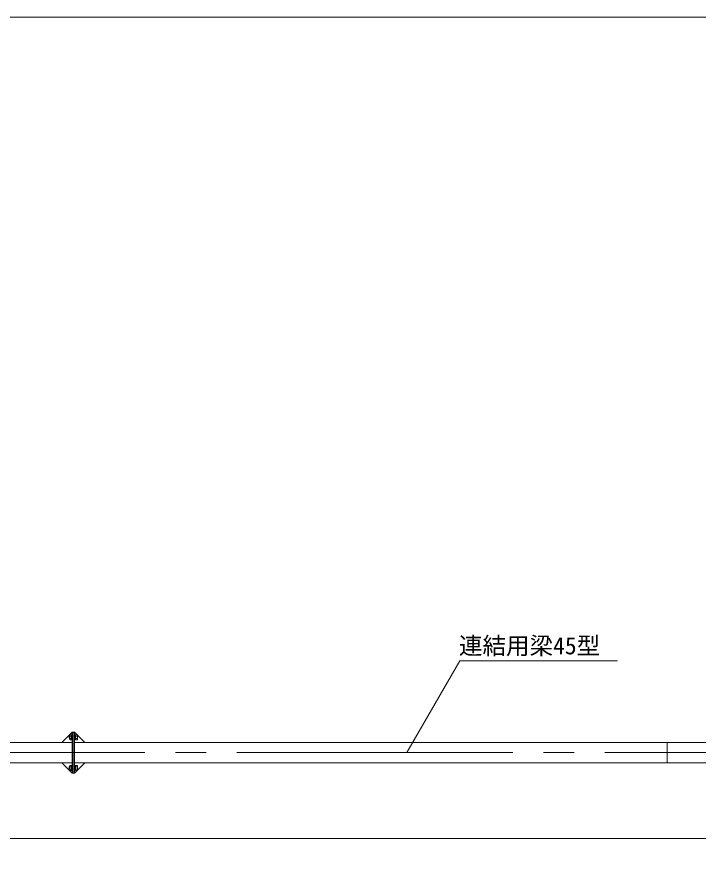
# Model space of a CAD drawing. Units: millimetres, scale not verified. Extents: x -35488 to -11338, y -17325 to 17325.
# Drawn here: x -26823 to -23487, y -4864 to -675 of the extents above; entities that cross this region are included whole.
import ezdxf
from ezdxf.enums import TextEntityAlignment as Align

# ---------------------------------------------------------------- set-up
doc = ezdxf.new("R2010")
doc.units = ezdxf.units.MM
doc.header["$LTSCALE"] = 150
doc.linetypes.add('CHAIN2', pattern=[12, 9, -1, 1, -1])
for name, color, linetype, lineweight in [('0-6_ﾎﾞﾙﾄ類', 2, 'Continuous', 18), ('0-A_図面枠', 7, 'Continuous', 18), ('0-B_寸法', 3, 'Continuous', 18), ('1-3_中間梁18', 7, 'Continuous', 18), ('1-4_通芯', 1, 'CHAIN2', 18), ('1-9_文字', 7, 'Continuous', 18), ('1-B_連結用梁45', 7, 'Continuous', 18)]:
    doc.layers.add(name, color=color, linetype=linetype, lineweight=lineweight)
doc.styles.add('ＭＳ ゴシック', font='')
doc.styles.get('ＭＳ ゴシック').set_extended_font_data('MS Gothic')

msp = doc.modelspace()

# ---------------------------------------------------------------- linework, layer by layer
at = {"layer": '0-6_ﾎﾞﾙﾄ類'}
for p, q in [((-26565.4, -4189.5), (-26563.8, -4187.9)), ((-26527.8, -4189.5), (-26529.5, -4187.9)), ((-26566.8, -4193), (-26568.8, -4195)), ((-26568.8, -4205), (-26568.8, -4195)), ((-26566.8, -4207), (-26568.8, -4205)), ((-26565.4, -4194.2), (-26568, -4194.2)), ((-26565.4, -4205.8), (-26568, -4205.8)), ((-26566.8, -4207), (-26566.8, -4193)), ((-26565.4, -4193), (-26566.8, -4193)), ((-26565.4, -4207), (-26566.8, -4207)), ((-26565.4, -4210.5), (-26565.4, -4189.5)), ((-26565.4, -4210.5), (-26563.8, -4212.1)), ((-26563.8, -4193.9), (-26556.4, -4193.9)), ((-26563.8, -4206.1), (-26556.4, -4206.1)), ((-26536.8, -4199.2), (-26539.8, -4200)), ((-26536.8, -4200), (-26539.8, -4200.8)), ((-26529.5, -4193.9), (-26536.8, -4193.9)), ((-26529.5, -4206.1), (-26536.8, -4206.1)), ((-26527.8, -4210.5), (-26529.5, -4212.1)), ((-26527.8, -4210.5), (-26527.8, -4189.5)), ((-26566.8, -4343), (-26568.8, -4345)), ((-26568.8, -4355), (-26568.8, -4345)), ((-26566.8, -4357), (-26568.8, -4355)), ((-26565.4, -4344.2), (-26568, -4344.2)), ((-26565.4, -4355.8), (-26568, -4355.8)), ((-26566.8, -4357), (-26566.8, -4343)), ((-26565.4, -4343), (-26566.8, -4343)), ((-26565.4, -4339.5), (-26563.8, -4337.9)), ((-26565.4, -4360.5), (-26565.4, -4339.5)), ((-26563.8, -4343.9), (-26556.4, -4343.9)), ((-26563.8, -4356.1), (-26556.4, -4356.1)), ((-26536.8, -4349.2), (-26539.8, -4350)), ((-26536.8, -4350), (-26539.8, -4350.8)), ((-26529.5, -4343.9), (-26536.8, -4343.9)), ((-26529.5, -4356.1), (-26536.8, -4356.1)), ((-26527.8, -4339.5), (-26529.5, -4337.9)), ((-26527.8, -4360.5), (-26527.8, -4339.5)), ((-26565.4, -4357), (-26566.8, -4357)), ((-26565.4, -4360.5), (-26563.8, -4362.1)), ((-26527.8, -4360.5), (-26529.5, -4362.1))]:
    msp.add_line(p, q, dxfattribs=at)
for points in [[(-26563.8, -4187.9), (-26556.4, -4187.9), (-26556.4, -4212.1), (-26563.8, -4212.1)], [(-26529.5, -4187.9), (-26536.8, -4187.9), (-26536.8, -4212.1), (-26529.5, -4212.1)], [(-26563.8, -4337.9), (-26556.4, -4337.9), (-26556.4, -4362.1), (-26563.8, -4362.1)], [(-26529.5, -4337.9), (-26536.8, -4337.9), (-26536.8, -4362.1), (-26529.5, -4362.1)]]:
    msp.add_lwpolyline(points, dxfattribs=at)
for points in [[(-26539.8, -4188.6), (-26539.8, -4211.4), (-26536.8, -4211.4), (-26536.8, -4188.6)], [(-26556.4, -4211), (-26556.4, -4189), (-26554.1, -4189), (-26554.1, -4211)], [(-26539.8, -4189), (-26539.8, -4211), (-26542.1, -4211), (-26542.1, -4189)], [(-26556.4, -4361), (-26556.4, -4339), (-26554.1, -4339), (-26554.1, -4361)], [(-26539.8, -4339), (-26539.8, -4361), (-26542.1, -4361), (-26542.1, -4339)], [(-26539.8, -4338.6), (-26539.8, -4361.4), (-26536.8, -4361.4), (-26536.8, -4338.6)]]:
    msp.add_lwpolyline(points, close=True, dxfattribs=at)
for centre, radius, start, end in [((-26560.8, -4190.9), 4.29, 135, 225), ((-26532.5, -4190.9), 4.29, 315, 45), ((-26553.3, -4200), 12.1, 150, 210), ((-26560.8, -4209.1), 4.29, 135, 225), ((-26532.5, -4209.1), 4.29, 315, 45), ((-26539.9, -4200), 12.1, 330, 30), ((-26553.3, -4350), 12.1, 150, 210), ((-26560.8, -4340.9), 4.29, 135, 225), ((-26560.8, -4359.1), 4.29, 135, 225), ((-26532.5, -4340.9), 4.29, 315, 45), ((-26532.5, -4359.1), 4.29, 315, 45), ((-26539.9, -4350), 12.1, 330, 30)]:
    msp.add_arc(centre, radius, start, end, dxfattribs=at)
at = {"layer": '0-A_図面枠'}
msp.add_lwpolyline([(-35488.1, -675), (-11338.1, -675), (-11338.1, -17325), (-35488.1, -17325)], close=True, dxfattribs=at)
at = {"layer": '0-B_寸法'}
msp.add_line((-22582.1, -4695), (-32330.1, -4695), dxfattribs=at)
at = {"layer": '1-3_中間梁18'}
for points in [[(-26554.1, -4225), (-26604.1, -4225), (-26554.1, -4175)], [(-26554.1, -4375), (-26554.1, -4175), (-26548.1, -4175), (-26548.1, -4375)], [(-28342.1, -4325), (-26554.1, -4325), (-26554.1, -4225), (-28342.1, -4225)], [(-26554.1, -4325), (-26604.1, -4325), (-26554.1, -4375)]]:
    msp.add_lwpolyline(points, close=True, dxfattribs=at)
at = {"layer": '1-4_通芯'}
msp.add_line((-32948.1, -4275), (-20507.1, -4275), dxfattribs=at)
at = {"layer": '1-9_文字'}
for p, q in [((-24916.7, -4275), (-24657.3, -3825.8)), ((-24657.3, -3825.8), (-24656.9, -3825.8)), ((-24656.9, -3825.8), (-23885.6, -3825.8))]:
    msp.add_line(p, q, dxfattribs=at)
at = {"layer": '1-B_連結用梁45'}
msp.add_line((-23642.1, -4225), (-23642.1, -4325), dxfattribs=at)
for points in [[(-26548.1, -4175), (-26548.1, -4375), (-26542.1, -4375), (-26542.1, -4175)], [(-26542.1, -4225), (-26492.1, -4225), (-26542.1, -4175)], [(-26542.1, -4325), (-21948.1, -4325), (-21948.1, -4225), (-26542.1, -4225)], [(-26542.1, -4325), (-26492.1, -4325), (-26542.1, -4375)]]:
    msp.add_lwpolyline(points, close=True, dxfattribs=at)

# ---------------------------------------------------------------- texts
at = {"layer": '1-9_文字', "style": 'ＭＳ ゴシック'}
msp.add_text('連結用梁45型', height=84.46, dxfattribs=at).set_placement((-24661.3, -3819.3), align=Align.BOTTOM_LEFT)

doc.saveas('drawing.dxf')
